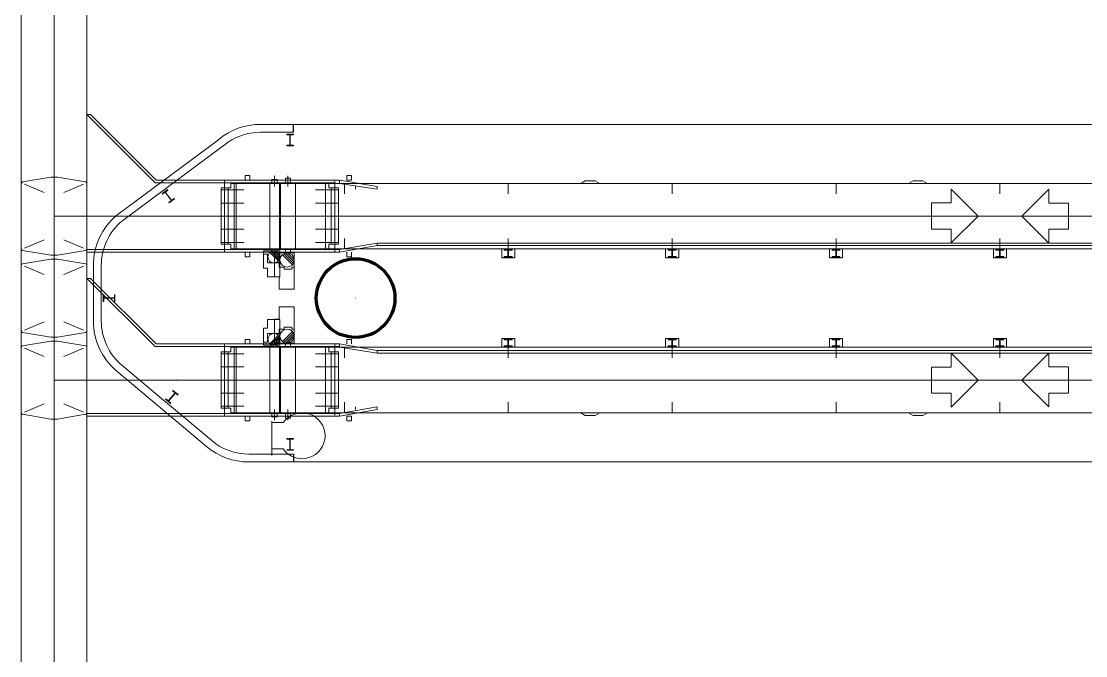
# Model space of a CAD drawing. Header units: metres. Extents: x 1807 to 3745, y 842 to 1968.
# Drawn here: x 3444.9 to 3461.14, y 1482.55 to 1492.22 of the extents above; entities that cross this region are included whole.
import ezdxf

# ---------------------------------------------------------------- set-up
doc = ezdxf.new("R2010")
doc.units = ezdxf.units.M
doc.header["$MEASUREMENT"] = 0
doc.layers.add('Level 1', color=7, linetype='Continuous', lineweight=0)

msp = doc.modelspace()

# ---------------------------------------------------------------- linework, layer by layer
at = {"layer": 'Level 1', "color": 7, "linetype": 'Continuous', "lineweight": 0}
for p, q in [((3444.9, 1578.518), (3444.9, 1447.459)), ((3445.9, 1578.518), (3445.9, 1447.459)), ((3446.94, 1489.76), (3445.9, 1490.8)), ((3445.957, 1490.8), (3445.9, 1490.8)), ((3446.957, 1489.8), (3445.957, 1490.8)), ((3448.549, 1490.65), (3473.55, 1490.65)), ((3448.549, 1490.65), (3448.549, 1490.65)), ((3448.549, 1490.65), (3448.549, 1490.65)), ((3448.549, 1490.65), (3449.05, 1490.65)), ((3448.549, 1490.53), (3448.549, 1490.53)), ((3448.549, 1490.53), (3449.05, 1490.53)), ((3446.357, 1489.266), (3447.906, 1490.416)), ((3446.357, 1489.266), (3447.906, 1490.416)), ((3447.903, 1490.414), (3447.909, 1490.418)), ((3446.429, 1489.17), (3447.977, 1490.32)), ((3447.977, 1490.32), (3447.983, 1490.324)), ((3445.399, 1489.874), (3445.401, 1489.876)), ((3445.401, 1489.874), (3445.399, 1489.876)), ((3448.315, 1489.8), (3448.315, 1489.87)), ((3448.315, 1489.87), (3448.385, 1489.87)), ((3448.385, 1489.8), (3448.385, 1489.87)), ((3449.868, 1489.8), (3449.868, 1489.87)), ((3449.868, 1489.87), (3449.938, 1489.87)), ((3449.938, 1489.8), (3449.938, 1489.87)), ((3444.9, 1488.751), (3444.9, 1489.749)), ((3445.35, 1489.845), (3444.921, 1489.773)), ((3444.95, 1489.738), (3445.25, 1489.611)), ((3445.45, 1489.845), (3445.35, 1489.845)), ((3445.45, 1489.845), (3445.879, 1489.773)), ((3445.85, 1489.738), (3445.55, 1489.611)), ((3445.9, 1488.751), (3445.9, 1489.749)), ((3445.9, 1488.751), (3445.9, 1489.749)), ((3447.28, 1489.76), (3446.94, 1489.76)), ((3447.28, 1489.8), (3446.957, 1489.8)), ((3448, 1489.8), (3447.28, 1489.8)), ((3448, 1489.76), (3447.28, 1489.76)), ((3448, 1489.8), (3449.754, 1489.8)), ((3448, 1488.7), (3448, 1489.8)), ((3448, 1489.76), (3449.69, 1489.76)), ((3448.097, 1489.75), (3448.147, 1489.75)), ((3448.097, 1489.68), (3448.097, 1489.75)), ((3473.953, 1489.75), (3448.147, 1489.75)), ((3448.689, 1489.76), (3448.839, 1489.76)), ((3448.724, 1489.81), (3448.804, 1489.81)), ((3448.724, 1489.81), (3448.724, 1489.76)), ((3448.804, 1489.81), (3448.804, 1489.76)), ((3448.868, 1489.76), (3449.068, 1489.76)), ((3448.928, 1489.83), (3448.928, 1489.76)), ((3448.928, 1489.83), (3449.008, 1489.83)), ((3449.008, 1489.83), (3449.008, 1489.76)), ((3449.589, 1489.75), (3449.539, 1489.75)), ((3449.589, 1489.68), (3449.589, 1489.75)), ((3449.754, 1489.8), (3450.328, 1489.7)), ((3449.754, 1489.8), (3449.754, 1489.75)), ((3450.328, 1489.66), (3449.754, 1489.75)), ((3449.828, 1489.75), (3449.828, 1489.59)), ((3449.868, 1489.8), (3449.938, 1489.8)), ((3449.998, 1489.7), (3449.998, 1489.66)), ((3450.328, 1489.7), (3450.328, 1489.66)), ((3452.328, 1489.75), (3452.328, 1489.59)), ((3453.434, 1489.75), (3453.503, 1489.79)), ((3453.653, 1489.79), (3453.503, 1489.79)), ((3453.653, 1489.79), (3453.723, 1489.75)), ((3454.828, 1489.75), (3454.828, 1489.59)), ((3457.328, 1489.75), (3457.328, 1489.59)), ((3458.434, 1489.75), (3458.503, 1489.79)), ((3458.653, 1489.79), (3458.503, 1489.79)), ((3458.653, 1489.79), (3458.723, 1489.75)), ((3459.828, 1489.75), (3459.828, 1489.59)), ((3447.947, 1489.68), (3447.947, 1488.82)), ((3447.947, 1489.68), (3448.097, 1489.68)), ((3447.947, 1489.65), (3448.297, 1489.65)), ((3449.739, 1489.65), (3449.389, 1489.65)), ((3449.739, 1489.68), (3449.589, 1489.68)), ((3449.739, 1488.82), (3449.739, 1489.68)), ((3459.084, 1489.662), (3459.494, 1489.252)), ((3459.084, 1489.452), (3459.084, 1489.662)), ((3447.947, 1489.45), (3448.297, 1489.45)), ((3449.739, 1489.45), (3449.389, 1489.45)), ((3458.784, 1489.052), (3458.784, 1489.452)), ((3458.784, 1489.452), (3459.084, 1489.452)), ((3445.399, 1489.251), (3445.401, 1489.249)), ((3445.399, 1489.249), (3445.401, 1489.251)), ((3445.399, 1489.249), (3445.401, 1489.251)), ((3445.401, 1489.249), (3445.399, 1489.251)), ((3447.279, 1489.251), (3447.281, 1489.249)), ((3447.279, 1489.249), (3447.281, 1489.251)), ((3447.947, 1489.25), (3448.297, 1489.25)), ((3449.739, 1489.25), (3449.389, 1489.25)), ((3459.084, 1488.842), (3459.494, 1489.252)), ((3446.434, 1489.174), (3446.429, 1489.17)), ((3447.947, 1489.05), (3448.297, 1489.05)), ((3449.739, 1489.05), (3449.389, 1489.05)), ((3458.784, 1489.052), (3459.084, 1489.052)), ((3459.084, 1488.842), (3459.084, 1489.052)), ((3444.95, 1488.762), (3445.25, 1488.889)), ((3445.85, 1488.762), (3445.55, 1488.889)), ((3449.828, 1488.91), (3449.828, 1488.75)), ((3452.328, 1488.91), (3452.328, 1488.75)), ((3454.828, 1488.91), (3454.828, 1488.75)), ((3457.328, 1488.91), (3457.328, 1488.75)), ((3459.828, 1488.91), (3459.828, 1488.75)), ((3445.35, 1488.655), (3444.921, 1488.727)), ((3445.45, 1488.655), (3445.879, 1488.727)), ((3447.28, 1488.74), (3445.9, 1488.74)), ((3448, 1488.74), (3447.28, 1488.74)), ((3447.947, 1488.85), (3448.297, 1488.85)), ((3447.947, 1488.82), (3448.097, 1488.82)), ((3448, 1488.74), (3449.754, 1488.74)), ((3448.097, 1488.82), (3448.097, 1488.75)), ((3448.097, 1488.75), (3448.147, 1488.75)), ((3473.953, 1488.75), (3448.147, 1488.75)), ((3448.844, 1488.72), (3448.594, 1488.72)), ((3448.594, 1488.72), (3448.594, 1488.67)), ((3448.689, 1488.74), (3448.839, 1488.74)), ((3448.724, 1488.74), (3448.724, 1488.72)), ((3448.844, 1488.633), (3448.757, 1488.72)), ((3448.804, 1488.74), (3448.804, 1488.72)), ((3448.844, 1488.72), (3448.844, 1488.538)), ((3448.868, 1488.74), (3449.068, 1488.74)), ((3448.928, 1488.74), (3448.928, 1488.69)), ((3449.008, 1488.74), (3449.008, 1488.69)), ((3449.739, 1488.85), (3449.389, 1488.85)), ((3449.589, 1488.75), (3449.539, 1488.75)), ((3449.739, 1488.82), (3449.589, 1488.82)), ((3449.589, 1488.82), (3449.589, 1488.75)), ((3449.754, 1488.74), (3450.328, 1488.84)), ((3450.328, 1488.8), (3449.754, 1488.7)), ((3449.754, 1488.74), (3449.754, 1488.7)), ((3469.918, 1488.84), (3450.328, 1488.84)), ((3450.328, 1488.84), (3450.328, 1488.8)), ((3469.328, 1488.8), (3450.328, 1488.8)), ((3452.228, 1488.616), (3452.228, 1488.75)), ((3452.228, 1488.75), (3452.428, 1488.75)), ((3452.268, 1488.74), (3452.388, 1488.74)), ((3452.268, 1488.74), (3452.268, 1488.73)), ((3452.268, 1488.73), (3452.323, 1488.73)), ((3452.288, 1488.75), (3452.288, 1488.74)), ((3452.323, 1488.73), (3452.323, 1488.636)), ((3452.333, 1488.73), (3452.388, 1488.73)), ((3452.333, 1488.73), (3452.333, 1488.636)), ((3452.368, 1488.75), (3452.368, 1488.74)), ((3452.388, 1488.74), (3452.388, 1488.73)), ((3452.428, 1488.616), (3452.428, 1488.75)), ((3454.728, 1488.616), (3454.728, 1488.75)), ((3454.728, 1488.75), (3454.928, 1488.75)), ((3454.768, 1488.74), (3454.888, 1488.74)), ((3454.768, 1488.74), (3454.768, 1488.73)), ((3454.768, 1488.73), (3454.823, 1488.73)), ((3454.788, 1488.75), (3454.788, 1488.74)), ((3454.823, 1488.73), (3454.823, 1488.636)), ((3454.833, 1488.73), (3454.888, 1488.73)), ((3454.833, 1488.73), (3454.833, 1488.636)), ((3454.868, 1488.75), (3454.868, 1488.74)), ((3454.888, 1488.74), (3454.888, 1488.73)), ((3454.928, 1488.616), (3454.928, 1488.75)), ((3457.228, 1488.616), (3457.228, 1488.75)), ((3457.228, 1488.75), (3457.428, 1488.75)), ((3457.268, 1488.74), (3457.388, 1488.74)), ((3457.268, 1488.74), (3457.268, 1488.73)), ((3457.268, 1488.73), (3457.323, 1488.73)), ((3457.288, 1488.75), (3457.288, 1488.74)), ((3457.323, 1488.73), (3457.323, 1488.636)), ((3457.333, 1488.73), (3457.388, 1488.73)), ((3457.333, 1488.73), (3457.333, 1488.636)), ((3457.368, 1488.75), (3457.368, 1488.74)), ((3457.388, 1488.74), (3457.388, 1488.73)), ((3457.428, 1488.616), (3457.428, 1488.75)), ((3459.728, 1488.616), (3459.728, 1488.75)), ((3459.728, 1488.75), (3459.928, 1488.75)), ((3459.768, 1488.74), (3459.888, 1488.74)), ((3459.768, 1488.74), (3459.768, 1488.73)), ((3459.768, 1488.73), (3459.823, 1488.73)), ((3459.788, 1488.75), (3459.788, 1488.74)), ((3459.823, 1488.73), (3459.823, 1488.636)), ((3459.833, 1488.73), (3459.888, 1488.73)), ((3459.833, 1488.73), (3459.833, 1488.636)), ((3459.868, 1488.75), (3459.868, 1488.74)), ((3459.888, 1488.74), (3459.888, 1488.73)), ((3459.928, 1488.616), (3459.928, 1488.75)), ((3445.35, 1488.595), (3444.921, 1488.523)), ((3445.45, 1488.655), (3445.35, 1488.655)), ((3445.45, 1488.595), (3445.35, 1488.595)), ((3445.399, 1488.624), (3445.401, 1488.626)), ((3445.401, 1488.624), (3445.399, 1488.626)), ((3445.45, 1488.595), (3445.879, 1488.523)), ((3447.28, 1488.7), (3445.9, 1488.7)), ((3448, 1488.7), (3447.28, 1488.7)), ((3448, 1488.7), (3449.754, 1488.7)), ((3448.315, 1488.7), (3448.315, 1488.63)), ((3448.315, 1488.63), (3448.385, 1488.63)), ((3448.385, 1488.7), (3448.385, 1488.63)), ((3448.654, 1488.67), (3448.594, 1488.67)), ((3448.654, 1488.67), (3448.654, 1488.538)), ((3448.821, 1488.568), (3448.692, 1488.697)), ((3448.833, 1488.585), (3448.709, 1488.709)), ((3448.841, 1488.607), (3448.73, 1488.717)), ((3449.064, 1488.69), (3448.764, 1488.69)), ((3448.764, 1488.69), (3448.764, 1488.63)), ((3448.836, 1488.63), (3448.764, 1488.63)), ((3448.836, 1488.63), (3448.836, 1488.472)), ((3449.037, 1488.508), (3448.882, 1488.662)), ((3449.051, 1488.529), (3448.903, 1488.677)), ((3449.061, 1488.554), (3448.928, 1488.687)), ((3449.064, 1488.587), (3448.961, 1488.69)), ((3449.064, 1488.69), (3449.064, 1488.472)), ((3449.868, 1488.7), (3449.868, 1488.63)), ((3449.868, 1488.63), (3449.938, 1488.63)), ((3449.938, 1488.7), (3449.938, 1488.63)), ((3452.228, 1488.616), (3452.428, 1488.616)), ((3452.268, 1488.636), (3452.268, 1488.626)), ((3452.268, 1488.636), (3452.323, 1488.636)), ((3452.268, 1488.626), (3452.388, 1488.626)), ((3452.333, 1488.636), (3452.388, 1488.636)), ((3452.388, 1488.636), (3452.388, 1488.626)), ((3454.728, 1488.616), (3454.928, 1488.616)), ((3454.768, 1488.636), (3454.768, 1488.626)), ((3454.768, 1488.636), (3454.823, 1488.636)), ((3454.768, 1488.626), (3454.888, 1488.626)), ((3454.833, 1488.636), (3454.888, 1488.636)), ((3454.888, 1488.636), (3454.888, 1488.626)), ((3457.228, 1488.616), (3457.428, 1488.616)), ((3457.268, 1488.636), (3457.268, 1488.626)), ((3457.268, 1488.636), (3457.323, 1488.636)), ((3457.268, 1488.626), (3457.388, 1488.626)), ((3457.333, 1488.636), (3457.388, 1488.636)), ((3457.388, 1488.636), (3457.388, 1488.626)), ((3459.728, 1488.616), (3459.928, 1488.616)), ((3459.768, 1488.636), (3459.768, 1488.626)), ((3459.768, 1488.636), (3459.823, 1488.636)), ((3459.768, 1488.626), (3459.888, 1488.626)), ((3459.833, 1488.636), (3459.888, 1488.636)), ((3459.888, 1488.636), (3459.888, 1488.626)), ((3444.9, 1487.501), (3444.9, 1488.499)), ((3444.95, 1488.488), (3445.25, 1488.361)), ((3445.85, 1488.488), (3445.55, 1488.361)), ((3445.9, 1487.501), (3445.9, 1488.499)), ((3445.9, 1487.501), (3445.9, 1488.499)), ((3446, 1487.65), (3446, 1488.5)), ((3446, 1487.65), (3446, 1488.5)), ((3446.12, 1487.65), (3446.12, 1488.5)), ((3448.844, 1488.538), (3448.654, 1488.538)), ((3448.908, 1488.472), (3448.836, 1488.472)), ((3448.908, 1488.472), (3448.908, 1488.442)), ((3449.028, 1488.442), (3448.908, 1488.442)), ((3449.064, 1488.472), (3449.028, 1488.472)), ((3449.028, 1488.472), (3449.028, 1488.442)), ((3446.94, 1487.26), (3445.9, 1488.3)), ((3445.957, 1488.3), (3445.9, 1488.3)), ((3446.957, 1487.3), (3445.957, 1488.3)), ((3445.399, 1487.999), (3445.401, 1488.001)), ((3445.401, 1487.999), (3445.399, 1488.001)), ((3449.999, 1488.001), (3450.001, 1487.999)), ((3449.999, 1487.999), (3450.001, 1488.001)), ((3444.95, 1487.512), (3445.25, 1487.639)), ((3445.85, 1487.512), (3445.55, 1487.639)), ((3445.35, 1487.405), (3444.921, 1487.477)), ((3445.45, 1487.405), (3445.879, 1487.477)), ((3448.844, 1487.462), (3448.654, 1487.462)), ((3448.654, 1487.33), (3448.654, 1487.462)), ((3448.821, 1487.432), (3448.692, 1487.303)), ((3448.836, 1487.37), (3448.836, 1487.528)), ((3448.908, 1487.528), (3448.836, 1487.528)), ((3448.844, 1487.28), (3448.844, 1487.462)), ((3449.037, 1487.492), (3448.882, 1487.337)), ((3449.051, 1487.471), (3448.903, 1487.323)), ((3449.028, 1487.558), (3448.908, 1487.558)), ((3448.908, 1487.528), (3448.908, 1487.558)), ((3449.061, 1487.446), (3448.928, 1487.313)), ((3449.028, 1487.528), (3449.028, 1487.558)), ((3449.064, 1487.528), (3449.028, 1487.528)), ((3449.064, 1487.31), (3449.064, 1487.528)), ((3445.35, 1487.345), (3444.921, 1487.273)), ((3445.45, 1487.405), (3445.35, 1487.405)), ((3445.45, 1487.345), (3445.35, 1487.345)), ((3445.399, 1487.374), (3445.401, 1487.376)), ((3445.401, 1487.374), (3445.399, 1487.376)), ((3445.45, 1487.345), (3445.879, 1487.273)), ((3447.28, 1487.26), (3446.94, 1487.26)), ((3447.28, 1487.3), (3446.957, 1487.3)), ((3448, 1487.3), (3447.28, 1487.3)), ((3448, 1487.26), (3447.28, 1487.26)), ((3448, 1487.3), (3449.754, 1487.3)), ((3448, 1486.2), (3448, 1487.3)), ((3448, 1487.26), (3449.754, 1487.26)), ((3448.315, 1487.3), (3448.315, 1487.37)), ((3448.315, 1487.37), (3448.385, 1487.37)), ((3448.385, 1487.3), (3448.385, 1487.37)), ((3448.654, 1487.33), (3448.594, 1487.33)), ((3448.594, 1487.28), (3448.594, 1487.33)), ((3448.844, 1487.28), (3448.594, 1487.28)), ((3448.689, 1487.26), (3448.839, 1487.26)), ((3448.833, 1487.414), (3448.709, 1487.291)), ((3448.724, 1487.26), (3448.724, 1487.28)), ((3448.841, 1487.393), (3448.73, 1487.283)), ((3448.844, 1487.366), (3448.757, 1487.28)), ((3448.836, 1487.37), (3448.764, 1487.37)), ((3448.764, 1487.31), (3448.764, 1487.37)), ((3449.064, 1487.31), (3448.764, 1487.31)), ((3448.804, 1487.26), (3448.804, 1487.28)), ((3448.868, 1487.26), (3449.068, 1487.26)), ((3448.928, 1487.26), (3448.928, 1487.31)), ((3449.064, 1487.413), (3448.961, 1487.31)), ((3449.008, 1487.26), (3449.008, 1487.31)), ((3449.754, 1487.3), (3450.328, 1487.2)), ((3449.754, 1487.3), (3449.754, 1487.25)), ((3449.868, 1487.3), (3449.868, 1487.37)), ((3449.868, 1487.37), (3449.938, 1487.37)), ((3449.938, 1487.3), (3449.938, 1487.37)), ((3452.228, 1487.384), (3452.228, 1487.25)), ((3452.228, 1487.384), (3452.428, 1487.384)), ((3452.268, 1487.374), (3452.388, 1487.374)), ((3452.268, 1487.364), (3452.268, 1487.374)), ((3452.268, 1487.364), (3452.323, 1487.364)), ((3452.268, 1487.27), (3452.323, 1487.27)), ((3452.268, 1487.26), (3452.268, 1487.27)), ((3452.268, 1487.26), (3452.388, 1487.26)), ((3452.288, 1487.25), (3452.288, 1487.26)), ((3452.323, 1487.27), (3452.323, 1487.364)), ((3452.333, 1487.364), (3452.388, 1487.364)), ((3452.333, 1487.27), (3452.333, 1487.364)), ((3452.333, 1487.27), (3452.388, 1487.27)), ((3452.368, 1487.25), (3452.368, 1487.26)), ((3452.388, 1487.364), (3452.388, 1487.374)), ((3452.388, 1487.26), (3452.388, 1487.27)), ((3452.428, 1487.384), (3452.428, 1487.25)), ((3454.728, 1487.384), (3454.728, 1487.25)), ((3454.728, 1487.384), (3454.928, 1487.384)), ((3454.768, 1487.374), (3454.888, 1487.374)), ((3454.768, 1487.364), (3454.768, 1487.374)), ((3454.768, 1487.364), (3454.823, 1487.364)), ((3454.768, 1487.27), (3454.823, 1487.27)), ((3454.768, 1487.26), (3454.768, 1487.27)), ((3454.768, 1487.26), (3454.888, 1487.26)), ((3454.788, 1487.25), (3454.788, 1487.26)), ((3454.823, 1487.27), (3454.823, 1487.364)), ((3454.833, 1487.364), (3454.888, 1487.364)), ((3454.833, 1487.27), (3454.833, 1487.364)), ((3454.833, 1487.27), (3454.888, 1487.27)), ((3454.868, 1487.25), (3454.868, 1487.26)), ((3454.888, 1487.364), (3454.888, 1487.374)), ((3454.888, 1487.26), (3454.888, 1487.27)), ((3454.928, 1487.384), (3454.928, 1487.25)), ((3457.228, 1487.384), (3457.228, 1487.25)), ((3457.228, 1487.384), (3457.428, 1487.384)), ((3457.268, 1487.374), (3457.388, 1487.374)), ((3457.268, 1487.364), (3457.268, 1487.374)), ((3457.268, 1487.364), (3457.323, 1487.364)), ((3457.268, 1487.27), (3457.323, 1487.27)), ((3457.268, 1487.26), (3457.268, 1487.27)), ((3457.268, 1487.26), (3457.388, 1487.26)), ((3457.288, 1487.25), (3457.288, 1487.26)), ((3457.323, 1487.27), (3457.323, 1487.364)), ((3457.333, 1487.364), (3457.388, 1487.364)), ((3457.333, 1487.27), (3457.333, 1487.364)), ((3457.333, 1487.27), (3457.388, 1487.27)), ((3457.368, 1487.25), (3457.368, 1487.26)), ((3457.388, 1487.364), (3457.388, 1487.374)), ((3457.388, 1487.26), (3457.388, 1487.27)), ((3457.428, 1487.384), (3457.428, 1487.25)), ((3459.728, 1487.384), (3459.728, 1487.25)), ((3459.728, 1487.384), (3459.928, 1487.384)), ((3459.768, 1487.374), (3459.888, 1487.374)), ((3459.768, 1487.364), (3459.768, 1487.374)), ((3459.768, 1487.364), (3459.823, 1487.364)), ((3459.768, 1487.27), (3459.823, 1487.27)), ((3459.768, 1487.26), (3459.768, 1487.27)), ((3459.768, 1487.26), (3459.888, 1487.26)), ((3459.788, 1487.25), (3459.788, 1487.26)), ((3459.823, 1487.27), (3459.823, 1487.364)), ((3459.833, 1487.364), (3459.888, 1487.364)), ((3459.833, 1487.27), (3459.833, 1487.364)), ((3459.833, 1487.27), (3459.888, 1487.27)), ((3459.868, 1487.25), (3459.868, 1487.26)), ((3459.888, 1487.364), (3459.888, 1487.374)), ((3459.888, 1487.26), (3459.888, 1487.27)), ((3459.928, 1487.384), (3459.928, 1487.25)), ((3444.9, 1486.251), (3444.9, 1487.249)), ((3444.95, 1487.238), (3445.25, 1487.111)), ((3445.85, 1487.238), (3445.55, 1487.111)), ((3445.9, 1486.251), (3445.9, 1487.249)), ((3445.9, 1486.251), (3445.9, 1487.249)), ((3447.947, 1486.32), (3447.947, 1487.18)), ((3447.947, 1487.18), (3448.097, 1487.18)), ((3447.947, 1487.15), (3448.297, 1487.15)), ((3448.097, 1487.25), (3448.147, 1487.25)), ((3448.097, 1487.18), (3448.097, 1487.25)), ((3448.147, 1487.25), (3449.562, 1487.25)), ((3449.739, 1487.15), (3449.389, 1487.15)), ((3449.589, 1487.25), (3449.539, 1487.25)), ((3473.953, 1487.25), (3449.589, 1487.25)), ((3449.589, 1487.18), (3449.589, 1487.25)), ((3449.739, 1487.18), (3449.589, 1487.18)), ((3449.739, 1487.18), (3449.739, 1486.32)), ((3450.328, 1487.16), (3449.754, 1487.25)), ((3449.828, 1487.09), (3449.828, 1487.25)), ((3469.328, 1487.2), (3450.328, 1487.2)), ((3450.328, 1487.2), (3450.328, 1487.16)), ((3469.918, 1487.16), (3450.328, 1487.16)), ((3452.228, 1487.25), (3452.428, 1487.25)), ((3452.328, 1487.09), (3452.328, 1487.25)), ((3454.728, 1487.25), (3454.928, 1487.25)), ((3454.828, 1487.09), (3454.828, 1487.25)), ((3457.228, 1487.25), (3457.428, 1487.25)), ((3457.328, 1487.09), (3457.328, 1487.25)), ((3459.084, 1487.158), (3459.494, 1486.748)), ((3459.084, 1487.158), (3459.084, 1486.948)), ((3459.728, 1487.25), (3459.928, 1487.25)), ((3459.828, 1487.09), (3459.828, 1487.25)), ((3447.071, 1486.442), (3446.434, 1486.976)), ((3447.947, 1486.95), (3448.297, 1486.95)), ((3449.739, 1486.95), (3449.389, 1486.95)), ((3458.784, 1486.948), (3458.784, 1486.548)), ((3458.784, 1486.948), (3459.084, 1486.948)), ((3446.993, 1486.35), (3446.357, 1486.884)), ((3446.993, 1486.35), (3446.357, 1486.884)), ((3445.399, 1486.751), (3445.401, 1486.749)), ((3445.399, 1486.749), (3445.401, 1486.751)), ((3445.399, 1486.749), (3445.401, 1486.751)), ((3445.401, 1486.749), (3445.399, 1486.751)), ((3447.279, 1486.751), (3447.281, 1486.749)), ((3447.279, 1486.749), (3447.281, 1486.751)), ((3447.947, 1486.75), (3448.297, 1486.75)), ((3449.739, 1486.75), (3449.389, 1486.75)), ((3459.084, 1486.338), (3459.494, 1486.748)), ((3447.947, 1486.55), (3448.297, 1486.55)), ((3449.739, 1486.55), (3449.389, 1486.55)), ((3458.784, 1486.548), (3459.084, 1486.548)), ((3459.084, 1486.548), (3459.084, 1486.338)), ((3444.95, 1486.262), (3445.25, 1486.389)), ((3445.85, 1486.262), (3445.55, 1486.389)), ((3447.727, 1485.734), (3446.993, 1486.35)), ((3447.727, 1485.734), (3446.993, 1486.35)), ((3447.804, 1485.826), (3447.071, 1486.442)), ((3447.947, 1486.35), (3448.297, 1486.35)), ((3447.947, 1486.32), (3448.097, 1486.32)), ((3448.097, 1486.32), (3448.097, 1486.25)), ((3449.739, 1486.35), (3449.389, 1486.35)), ((3449.739, 1486.32), (3449.589, 1486.32)), ((3449.589, 1486.32), (3449.589, 1486.25)), ((3449.754, 1486.24), (3450.328, 1486.34)), ((3450.328, 1486.3), (3449.754, 1486.2)), ((3449.828, 1486.25), (3449.828, 1486.41)), ((3449.998, 1486.3), (3449.998, 1486.34)), ((3450.328, 1486.34), (3450.328, 1486.3)), ((3452.328, 1486.25), (3452.328, 1486.41)), ((3454.828, 1486.25), (3454.828, 1486.41)), ((3457.328, 1486.25), (3457.328, 1486.41)), ((3459.828, 1486.25), (3459.828, 1486.41)), ((3445.35, 1486.155), (3444.921, 1486.227)), ((3445.45, 1486.155), (3445.35, 1486.155)), ((3445.45, 1486.155), (3445.879, 1486.227)), ((3447.28, 1486.24), (3445.9, 1486.24)), ((3447.28, 1486.2), (3445.9, 1486.2)), ((3448, 1486.24), (3447.28, 1486.24)), ((3448, 1486.2), (3447.28, 1486.2)), ((3448, 1486.24), (3449.754, 1486.24)), ((3448, 1486.2), (3449.754, 1486.2)), ((3448.097, 1486.25), (3448.147, 1486.25)), ((3473.953, 1486.25), (3448.147, 1486.25)), ((3448.17, 1486.25), (3449.562, 1486.25)), ((3448.315, 1486.2), (3448.315, 1486.13)), ((3448.315, 1486.13), (3448.385, 1486.13)), ((3448.385, 1486.2), (3448.385, 1486.13)), ((3448.689, 1486.24), (3448.839, 1486.24)), ((3448.724, 1486.19), (3448.724, 1486.24)), ((3448.724, 1486.19), (3448.804, 1486.19)), ((3448.804, 1486.19), (3448.804, 1486.24)), ((3448.868, 1486.24), (3449.068, 1486.24)), ((3448.928, 1486.17), (3448.928, 1486.24)), ((3448.928, 1486.17), (3449.008, 1486.17)), ((3449.008, 1486.17), (3449.008, 1486.24)), ((3449.589, 1486.25), (3449.539, 1486.25)), ((3449.754, 1486.24), (3449.754, 1486.2)), ((3449.868, 1486.2), (3449.938, 1486.2)), ((3449.868, 1486.2), (3449.868, 1486.13)), ((3449.868, 1486.13), (3449.938, 1486.13)), ((3449.938, 1486.2), (3449.938, 1486.13)), ((3453.434, 1486.25), (3453.503, 1486.21)), ((3453.653, 1486.21), (3453.503, 1486.21)), ((3453.653, 1486.21), (3453.723, 1486.25)), ((3458.434, 1486.25), (3458.503, 1486.21)), ((3458.653, 1486.21), (3458.503, 1486.21)), ((3458.653, 1486.21), (3458.723, 1486.25)), ((3447.684, 1485.826), (3447.684, 1485.826)), ((3447.804, 1485.826), (3447.804, 1485.826)), ((3449.05, 1485.62), (3448.37, 1485.62)), ((3473.73, 1485.5), (3448.37, 1485.5)), ((3449.05, 1485.5), (3448.37, 1485.5))]:
    msp.add_line(p, q, dxfattribs=at)
at = {"layer": 'Level 1', "color": 7, "linetype": 'Continuous', "lineweight": 0, "ltscale": 4}
for p, q in [((3445.4, 1578.518), (3445.4, 1447.459)), ((3448.764, 1489.7), (3448.764, 1489.864)), ((3448.968, 1489.7), (3448.968, 1489.864)), ((3448.002, 1489.8), (3448.002, 1488.715)), ((3448.147, 1489.75), (3448.147, 1488.75)), ((3448.178, 1489.75), (3448.178, 1488.75)), ((3448.689, 1489.75), (3448.689, 1488.75)), ((3448.839, 1489.75), (3448.839, 1488.75)), ((3448.855, 1489.75), (3448.855, 1488.75)), ((3449.081, 1489.75), (3449.081, 1488.75)), ((3449.539, 1488.75), (3449.539, 1489.75)), ((3449.684, 1488.7), (3449.684, 1489.785)), ((3448.057, 1489.68), (3448.057, 1488.82)), ((3449.629, 1488.82), (3449.629, 1489.68)), ((3460.573, 1489.66), (3460.163, 1489.25)), ((3460.573, 1489.45), (3460.573, 1489.66)), ((3460.873, 1489.45), (3460.573, 1489.45)), ((3460.873, 1489.05), (3460.873, 1489.45)), ((3445.4, 1489.25), (3447.28, 1489.25)), ((3447.28, 1489.25), (3474.82, 1489.25)), ((3460.573, 1488.84), (3460.163, 1489.25)), ((3460.573, 1488.84), (3460.573, 1489.05)), ((3460.873, 1489.05), (3460.573, 1489.05)), ((3448.594, 1488.67), (3448.594, 1488.458)), ((3448.764, 1488.63), (3448.764, 1488.322)), ((3448.654, 1488.458), (3448.594, 1488.458)), ((3448.654, 1488.458), (3448.654, 1488.326)), ((3448.844, 1488.326), (3448.844, 1488.538)), ((3449.064, 1488.134), (3449.064, 1488.472)), ((3448.654, 1488.326), (3448.844, 1488.326)), ((3448.836, 1488.322), (3448.764, 1488.322)), ((3448.836, 1488.322), (3448.836, 1488.134)), ((3448.836, 1488.134), (3449.064, 1488.134)), ((3448.836, 1487.866), (3449.064, 1487.866)), ((3448.836, 1487.678), (3448.836, 1487.866)), ((3449.064, 1487.866), (3449.064, 1487.528)), ((3448.654, 1487.674), (3448.844, 1487.674)), ((3448.654, 1487.542), (3448.654, 1487.674)), ((3448.764, 1487.37), (3448.764, 1487.678)), ((3448.836, 1487.678), (3448.764, 1487.678)), ((3448.844, 1487.674), (3448.844, 1487.462)), ((3448.594, 1487.33), (3448.594, 1487.542)), ((3448.654, 1487.542), (3448.594, 1487.542)), ((3448.002, 1486.2), (3448.002, 1487.285)), ((3449.684, 1487.3), (3449.684, 1486.215)), ((3448.057, 1486.32), (3448.057, 1487.18)), ((3448.147, 1486.25), (3448.147, 1487.25)), ((3448.178, 1486.25), (3448.178, 1487.25)), ((3448.689, 1486.25), (3448.689, 1487.25)), ((3448.839, 1486.25), (3448.839, 1487.25)), ((3448.855, 1486.25), (3448.855, 1487.25)), ((3449.081, 1486.25), (3449.081, 1487.25)), ((3449.539, 1487.25), (3449.539, 1486.25)), ((3449.629, 1487.18), (3449.629, 1486.32)), ((3460.573, 1487.16), (3460.163, 1486.75)), ((3460.573, 1487.16), (3460.573, 1486.95)), ((3460.873, 1486.95), (3460.573, 1486.95)), ((3460.873, 1486.95), (3460.873, 1486.55)), ((3445.4, 1486.75), (3447.28, 1486.75)), ((3447.28, 1486.75), (3474.82, 1486.75)), ((3460.573, 1486.34), (3460.163, 1486.75)), ((3460.573, 1486.55), (3460.573, 1486.34)), ((3460.873, 1486.55), (3460.573, 1486.55)), ((3448.764, 1486.3), (3448.764, 1486.136)), ((3448.968, 1486.3), (3448.968, 1486.136))]:
    msp.add_line(p, q, dxfattribs=at)
at = {"layer": 'Level 1', "color": 7, "linetype": 'Continuous', "lineweight": 30}
for p, q in [((3449.05, 1490.53), (3449.05, 1490.65)), ((3449.05, 1485.62), (3449.05, 1485.5))]:
    msp.add_line(p, q, dxfattribs=at)
at = {"layer": 'Level 1', "color": 7, "linetype": 'Continuous', "lineweight": 13}
for p, q in [((3449.05, 1490.5), (3448.949, 1490.5)), ((3448.949, 1490.5), (3448.949, 1490.492)), ((3448.949, 1490.492), (3448.99, 1490.492)), ((3448.997, 1490.484), (3448.997, 1490.338)), ((3449.002, 1490.338), (3449.002, 1490.484)), ((3449.009, 1490.492), (3449.05, 1490.492)), ((3449.05, 1490.492), (3449.05, 1490.5)), ((3448.99, 1490.33), (3448.949, 1490.33)), ((3448.949, 1490.33), (3448.949, 1490.322)), ((3448.949, 1490.322), (3449.05, 1490.322)), ((3449.05, 1490.33), (3449.009, 1490.33)), ((3449.05, 1490.322), (3449.05, 1490.33)), ((3447.131, 1489.654), (3447.05, 1489.594)), ((3447.05, 1489.594), (3447.055, 1489.587)), ((3447.055, 1489.587), (3447.087, 1489.612)), ((3447.098, 1489.61), (3447.186, 1489.492)), ((3447.19, 1489.495), (3447.102, 1489.613)), ((3447.103, 1489.623), (3447.136, 1489.648)), ((3447.136, 1489.648), (3447.131, 1489.654)), ((3447.184, 1489.482), (3447.151, 1489.457)), ((3447.151, 1489.457), (3447.156, 1489.451)), ((3447.156, 1489.451), (3447.238, 1489.512)), ((3447.233, 1489.518), (3447.2, 1489.494)), ((3447.238, 1489.512), (3447.233, 1489.518)), ((3446.15, 1488.051), (3446.15, 1487.949)), ((3446.158, 1488.051), (3446.15, 1488.051)), ((3446.15, 1487.949), (3446.158, 1487.949)), ((3446.158, 1488.01), (3446.158, 1488.051)), ((3446.158, 1487.949), (3446.158, 1487.99)), ((3446.312, 1488.002), (3446.166, 1488.002)), ((3446.166, 1487.998), (3446.312, 1487.998)), ((3446.328, 1488.051), (3446.32, 1488.051)), ((3446.32, 1488.051), (3446.32, 1488.01)), ((3446.32, 1487.99), (3446.32, 1487.949)), ((3446.32, 1487.949), (3446.328, 1487.949)), ((3446.328, 1487.949), (3446.328, 1488.051)), ((3447.1, 1486.457), (3447.105, 1486.463)), ((3447.177, 1486.391), (3447.1, 1486.457)), ((3447.105, 1486.463), (3447.136, 1486.436)), ((3447.147, 1486.437), (3447.241, 1486.55)), ((3447.245, 1486.547), (3447.15, 1486.434)), ((3447.209, 1486.587), (3447.214, 1486.593)), ((3447.24, 1486.561), (3447.209, 1486.587)), ((3447.214, 1486.593), (3447.292, 1486.528)), ((3447.287, 1486.521), (3447.255, 1486.548)), ((3447.292, 1486.528), (3447.287, 1486.521)), ((3447.151, 1486.424), (3447.183, 1486.397)), ((3447.183, 1486.397), (3447.177, 1486.391)), ((3448.723, 1485.6), (3448.723, 1486.123)), ((3448.723, 1486.1), (3448.896, 1486.1)), ((3449.05, 1485.856), (3448.949, 1485.856)), ((3448.949, 1485.856), (3448.949, 1485.848)), ((3448.949, 1485.848), (3448.989, 1485.848)), ((3448.997, 1485.84), (3448.997, 1485.693)), ((3449.002, 1485.693), (3449.002, 1485.84)), ((3449.009, 1485.848), (3449.05, 1485.848)), ((3449.05, 1485.848), (3449.05, 1485.856)), ((3448.896, 1485.7), (3448.723, 1485.7)), ((3448.723, 1485.7), (3448.723, 1485.6)), ((3448.989, 1485.686), (3448.949, 1485.686)), ((3448.949, 1485.686), (3448.949, 1485.678)), ((3448.949, 1485.678), (3449.05, 1485.678)), ((3449.05, 1485.686), (3449.009, 1485.686)), ((3449.05, 1485.678), (3449.05, 1485.686))]:
    msp.add_line(p, q, dxfattribs=at)
at = {"layer": 'Level 1', "color": 7, "linetype": 'Continuous', "lineweight": 0}
for centre, radius in [((3448.753, 1488.629), 0.091), ((3448.955, 1488.581), 0.109), ((3448.753, 1487.371), 0.091), ((3448.955, 1487.419), 0.109)]:
    msp.add_circle(centre, radius, dxfattribs=at)
at = {"layer": 'Level 1', "color": 7, "linetype": 'Continuous', "lineweight": 70}
msp.add_circle((3450, 1488), 0.6, dxfattribs=at)
at = {"layer": 'Level 1', "color": 7, "linetype": 'Continuous', "lineweight": 0}
for centre, radius, start, end in [((3448.549, 1489.65), 1, 90, 130.0106), ((3448.549, 1489.65), 1, 90, 130.0106), ((3448.549, 1489.65), 0.88, 90, 130.0106), ((3444.925, 1489.749), 0.025, 99.4622, 180), ((3445.875, 1489.749), 0.025, 0, 80.5378), ((3447, 1488.5), 1, 130.0106, 180), ((3447, 1488.5), 1, 130.0106, 180), ((3447, 1488.5), 0.88, 130.0106, 180), ((3444.925, 1488.751), 0.025, 180, 260.5376), ((3445.875, 1488.751), 0.025, 279.4624, 0), ((3444.925, 1488.499), 0.025, 99.4622, 180), ((3445.875, 1488.499), 0.025, 0, 80.5378), ((3447, 1487.65), 1, 180, 229.9894), ((3447, 1487.65), 1, 180, 229.9894), ((3447, 1487.65), 0.88, 180, 229.9894), ((3444.925, 1487.501), 0.025, 180, 260.5376), ((3445.875, 1487.501), 0.025, 279.4624, 0), ((3444.925, 1487.249), 0.025, 99.4622, 180), ((3445.875, 1487.249), 0.025, 0, 80.5378), ((3444.925, 1486.251), 0.025, 180, 260.5376), ((3445.875, 1486.251), 0.025, 279.4624, 0), ((3448.37, 1486.5), 0.88, 229.9894, 270), ((3448.37, 1486.5), 1, 229.9894, 270), ((3448.37, 1486.5), 1, 229.9894, 270)]:
    msp.add_arc(centre, radius, start, end, dxfattribs=at)
at = {"layer": 'Level 1', "color": 7, "linetype": 'Continuous', "lineweight": 13}
for centre, radius, start, end in [((3448.99, 1490.484), 0.0076, 0, 90), ((3449.009, 1490.484), 0.0076, 90, 180), ((3448.99, 1490.338), 0.0076, 270, 0), ((3449.009, 1490.338), 0.0076, 180, 270), ((3447.092, 1489.606), 0.0076, 36.7, 126.7), ((3447.108, 1489.617), 0.0076, 126.7, 216.7), ((3447.18, 1489.488), 0.0076, 306.7, 36.7), ((3447.196, 1489.5), 0.0076, 216.7, 306.7), ((3446.166, 1488.01), 0.0076, 180, 270), ((3446.166, 1487.99), 0.0076, 90, 180), ((3446.312, 1488.01), 0.0076, 270, 0), ((3446.312, 1487.99), 0.0076, 0, 90), ((3447.235, 1486.555), 0.0076, 320, 50), ((3447.25, 1486.542), 0.0076, 50, 140), ((3447.141, 1486.442), 0.0076, 230, 320), ((3447.156, 1486.429), 0.0076, 140, 230), ((3449.183, 1485.9), 0.35, 214.8503, 145.1497), ((3448.989, 1485.84), 0.0076, 0, 90), ((3449.009, 1485.84), 0.0076, 90, 180), ((3448.989, 1485.693), 0.0076, 270, 0), ((3449.009, 1485.693), 0.0076, 180, 270)]:
    msp.add_arc(centre, radius, start, end, dxfattribs=at)

doc.saveas('drawing.dxf')
